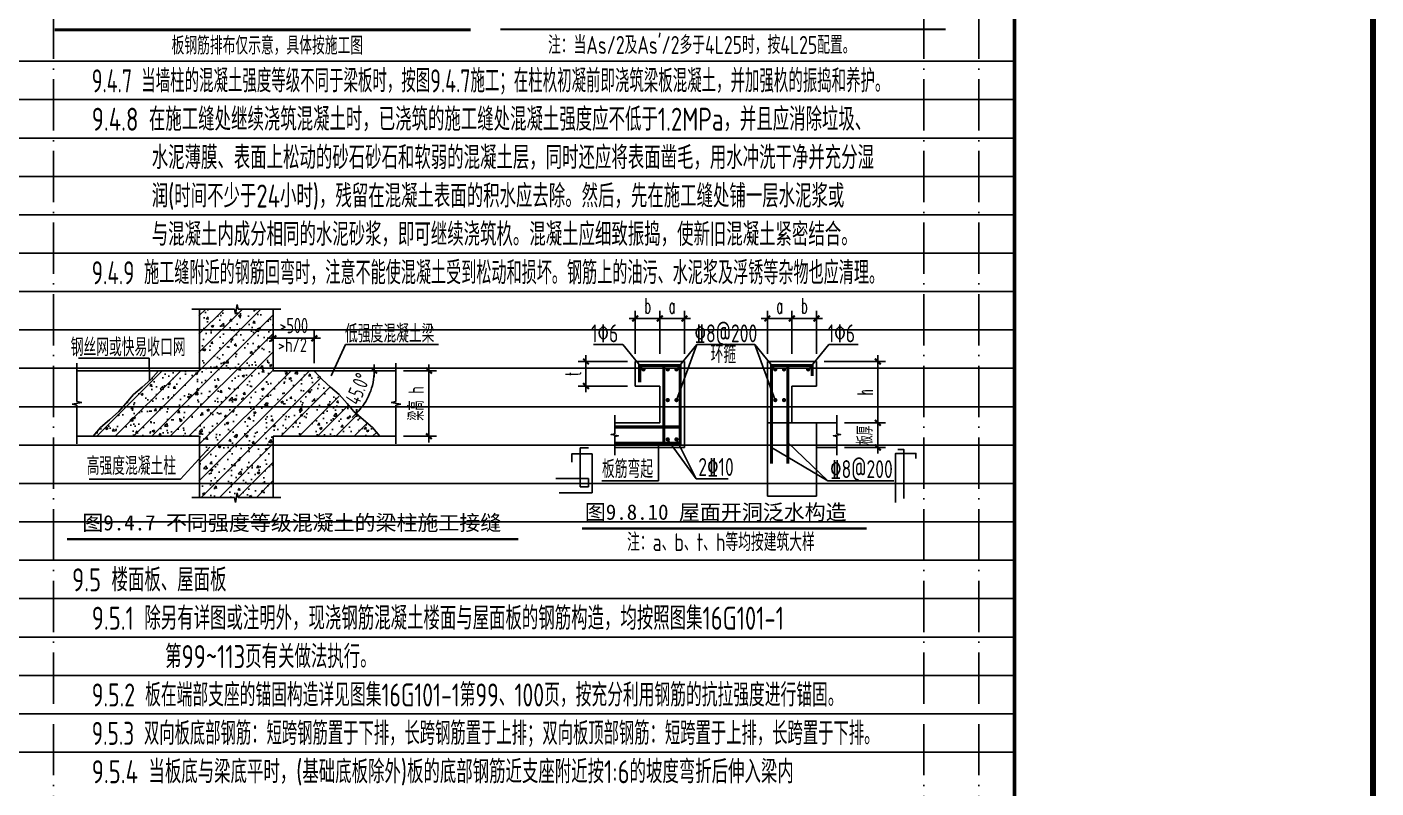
# Model space of a CAD drawing. Extents: x -668857 to 143095, y -247466 to 228182.
# Drawn here: x -582073 to -555725, y 181331 to 196203 of the extents above; entities that cross this region are included whole.
import ezdxf
from ezdxf.enums import TextEntityAlignment as Align

# ---------------------------------------------------------------- set-up
doc = ezdxf.new("R2010")
doc.units = 0
doc.header["$LTSCALE"] = 1000
for name, pattern in [('D1', [14, 10, -2, 0, -2]), ('D3轴线点划线', [18.5, 12, -3, 0.5, -3]), ('H3普通虚线', [4.2, 3, -1.2])]:
    doc.linetypes.add(name, pattern=pattern)
doc.layers.get('0').update_dxf_attribs({"linetype": 'CONTINUOUS'})
doc.layers.get('DEFPOINTS').update_dxf_attribs({"linetype": 'CONTINUOUS'})
for name, color, linetype in [('C-SHET-TTLB', 11, 'CONTINUOUS'), ('C-THCK', 210, 'CONTINUOUS'), ('S-DETL-AXIS', 8, 'D3轴线点划线'), ('S-DETL-DIM', 151, 'CONTINUOUS'), ('S-DETL-HATCH', 253, 'CONTINUOUS'), ('S-DETL-LINE1', 2, 'CONTINUOUS'), ('S-DETL-RBAR', 1, 'CONTINUOUS'), ('S-DETL-TEXT', 7, 'CONTINUOUS'), ('水平筋标注', 7, 'CONTINUOUS')]:
    doc.layers.add(name, color=color, linetype=linetype)
doc.layers.add('S-1-TEXT', color=7, linetype='CONTINUOUS', lineweight=18)
doc.layers.add('图框', color=9, linetype='CONTINUOUS', lineweight=18)
doc.styles.add('HZ2', font='romans.shx', dxfattribs={"width": 0.5, "bigfont": 'hztxt.shx'})
doc.styles.add('TS', font='tssdeng.shx', dxfattribs={"width": 0.7, "bigfont": 'tssdchn.shx'})
doc.styles.add('黑体', font='simhei.ttf')
doc.dimstyles.new('DIM25', dxfattribs={"dimtxt": 300, "dimasz": 0.8, "dimexe": 150, "dimexo": 150, "dimgap": 100, "dimtad": 1, "dimdec": 0, "dimlfac": 0.25, "dimrnd": 1, "dimzin": 0, "dimdsep": 46, "dimtxsty": 'TS', "dimblk": '_DIMX', "dimcen": 0, "dimclrd": 256, "dimclre": 256, "dimclrt": 43, "dimadec": 1, "dimazin": 0, "dimtfac": 1, "dimtdec": 0, "dimtix": 1, "dimtmove": 2, "dimatfit": 3, "dimldrblk": 'ARCHTICK', "dimfxl": 0, "dimtolj": 1, "dimtzin": 1, "dimarcsym": 0})

# ---------------------------------------------------------------- blocks, each defined once
blk = doc.blocks.new('_DIMX')
blk.add_line((-150, 0), (150, 0))
at = {"const_width": 50}
blk.add_lwpolyline([(-70, -70), (70, 70)], dxfattribs=at)
blk = doc.blocks.new('*D67')
at = {"layer": 'DEFPOINTS', "color": 0}
for p in [(-577261.9230178115, 190118.876307942), (-577261.9230178115, 189485.6286303988), (-576461.9230178115, 189485.6286303988)]:
    blk.add_point(p, dxfattribs=at)
at = {"layer": 'S-DETL-DIM', "lineweight": -2}
for p, q in [((-577261.9230178115, 189635.6286303988), (-577261.9230178115, 190268.876307942)), ((-576461.9230178115, 189635.6286303988), (-576461.9230178115, 190268.876307942)), ((-576462.7230178115, 190118.876307942), (-577261.1230178114, 190118.876307942))]:
    blk.add_line(p, q, dxfattribs=at)
at = {"layer": 'S-DETL-DIM', "lineweight": -2, "xscale": 0.8, "yscale": 0.8, "zscale": 0.8, "rotation": 180}
blk.add_blockref('_DIMX', (-577261.9230178115, 190118.876307942), dxfattribs=at)
at = {"layer": 'S-DETL-DIM', "lineweight": -2, "xscale": 0.8, "yscale": 0.8, "zscale": 0.8}
blk.add_blockref('_DIMX', (-576461.9230178115, 190118.876307942), dxfattribs=at)
at = {"layer": 'S-DETL-DIM', "color": 43, "insert": (-576861.9230178115, 190368.876307942), "char_height": 300, "attachment_point": 5, "style": 'TS'}
blk.add_mtext('\\A1;>500', dxfattribs=at)
blk = doc.blocks.new('_ArchTick')
at = {"color": 0, "linetype": 'ByBlock', "const_width": 0.15}
blk.add_lwpolyline([(-0.5, -0.5), (0.5, 0.5)], dxfattribs=at)
blk = doc.blocks.new('*D68')
at = {"layer": 'DEFPOINTS', "color": 0}
for p in [(-574866.6615549498, 189485.6286303988), (-574866.6615549498, 188205.6286303988), (-574221.5229333225, 188205.6286303988)]:
    blk.add_point(p, dxfattribs=at)
at = {"layer": 'S-DETL-DIM', "lineweight": -2}
for p, q in [((-574716.6615549498, 189485.6286303988), (-574071.5229333225, 189485.6286303988)), ((-574221.5229333225, 189484.8286303988), (-574221.5229333225, 188206.4286303988)), ((-574716.6615549498, 188205.6286303988), (-574071.5229333225, 188205.6286303988))]:
    blk.add_line(p, q, dxfattribs=at)
at = {"layer": 'S-DETL-DIM', "lineweight": -2, "xscale": 0.8, "yscale": 0.8, "zscale": 0.8}
for p, rotation in [((-574221.5229333225, 189485.6286303988), 90), ((-574221.5229333225, 188205.6286303988), 270)]:
    blk.add_blockref('_DIMX', p, dxfattribs=dict(at, rotation=rotation))
at = {"layer": 'S-DETL-DIM', "color": 43, "insert": (-574471.5229333225, 188845.6286303987), "char_height": 300, "attachment_point": 5, "rotation": 90, "style": 'TS'}
blk.add_mtext('\\A1;梁高 h', dxfattribs=at)
blk = doc.blocks.new('*D69')
at = {"layer": 'DEFPOINTS', "color": 0}
for p in [(-577261.9230178115, 189485.6286303987), (-576461.9230178114, 189485.6286303988), (-574866.6615549498, 189485.6286303987), (-575448.1174696712, 188900.307724274), (-575181.9230178115, 188205.6286303988)]:
    blk.add_point(p, dxfattribs=at)
at = {"layer": 'S-DETL-DIM', "lineweight": -2}
blk.add_arc((-576461.9230178114, 189485.6286303988), 1170.64181224947, 315.0391551233022, 359.9608448766971, dxfattribs=at)
at = {"layer": 'S-DETL-DIM', "lineweight": -2, "xscale": 0.8, "yscale": 0.8, "zscale": 0.8}
for p, rotation in [((-575291.281205562, 189485.6286303988), 89.98042243834873), ((-575634.1542540294, 188657.8598666166), 225.0195775616506)]:
    blk.add_blockref('_DIMX', p, dxfattribs=dict(at, rotation=rotation))
at = {"layer": 'S-DETL-DIM', "color": 43, "insert": (-575611.3608907002, 189133.3142617083), "char_height": 300, "attachment_point": 5, "rotation": 67.49999999999994, "style": 'TS'}
blk.add_mtext('\\A1;45.0°', dxfattribs=at)
blk = doc.blocks.new('*D52')
at = {"layer": 'DEFPOINTS', "color": 0}
for p in [(2707628.863265187, 618929.8997416542), (2707148.863265187, 618090.8878158358), (2707628.863265187, 618090.8878158358)]:
    blk.add_point(p, dxfattribs=at)
at = {"layer": 'S-DETL-DIM', "lineweight": -2}
for p, q in [((2707148.863265187, 618240.8878158358), (2707148.863265187, 619079.8997416542)), ((2707149.663265187, 618929.8997416542), (2707628.063265188, 618929.8997416542)), ((2707628.863265187, 618240.8878158358), (2707628.863265187, 619079.8997416542))]:
    blk.add_line(p, q, dxfattribs=at)
at = {"layer": 'S-DETL-DIM', "lineweight": -2, "xscale": 0.8, "yscale": 0.8, "zscale": 0.8, "rotation": 180}
blk.add_blockref('_DIMX', (2707148.863265187, 618929.8997416542), dxfattribs=at)
at = {"layer": 'S-DETL-DIM', "lineweight": -2, "xscale": 0.8, "yscale": 0.8, "zscale": 0.8}
blk.add_blockref('_DIMX', (2707628.863265187, 618929.8997416542), dxfattribs=at)
at = {"layer": 'S-DETL-DIM', "color": 43, "insert": (2707388.863265187, 619179.8997416542), "char_height": 300, "attachment_point": 5, "style": 'HZ2'}
blk.add_mtext('\\A1;a', dxfattribs=at)
blk = doc.blocks.new('*D53')
at = {"layer": 'DEFPOINTS', "color": 0}
for p in [(2710208.863265187, 618090.8878158355), (2710608.863265187, 616890.8878158355), (2711407.288499519, 616890.8878158355)]:
    blk.add_point(p, dxfattribs=at)
at = {"layer": 'S-DETL-DIM', "lineweight": -2}
for p, q in [((2710358.863265187, 618090.8878158355), (2711557.288499519, 618090.8878158355)), ((2711407.288499519, 618090.0878158355), (2711407.288499519, 616891.6878158356)), ((2710758.863265187, 616890.8878158355), (2711557.288499519, 616890.8878158355))]:
    blk.add_line(p, q, dxfattribs=at)
at = {"layer": 'S-DETL-DIM', "lineweight": -2, "xscale": 0.8, "yscale": 0.8, "zscale": 0.8}
for p, rotation in [((2711407.288499519, 618090.8878158355), 90), ((2711407.288499519, 616890.8878158355), 270)]:
    blk.add_blockref('_DIMX', p, dxfattribs=dict(at, rotation=rotation))
at = {"layer": 'S-DETL-DIM', "color": 43, "insert": (2711157.288499519, 617490.887815836), "char_height": 300, "attachment_point": 5, "rotation": 90, "style": 'HZ2'}
blk.add_mtext('\\A1;h', dxfattribs=at)
blk = doc.blocks.new('*D54')
at = {"layer": 'DEFPOINTS', "color": 0}
for p in [(2710608.863265187, 616890.8878158355), (2710608.863265187, 616410.8878158355), (2711407.288499519, 616410.8878158355)]:
    blk.add_point(p, dxfattribs=at)
at = {"layer": 'S-DETL-DIM', "lineweight": -2}
for p, q in [((2710758.863265187, 616890.8878158355), (2711557.288499519, 616890.8878158355)), ((2711407.288499519, 616890.0878158355), (2711407.288499519, 616411.6878158356)), ((2710758.863265187, 616410.8878158355), (2711557.288499519, 616410.8878158355))]:
    blk.add_line(p, q, dxfattribs=at)
at = {"layer": 'S-DETL-DIM', "lineweight": -2, "xscale": 0.8, "yscale": 0.8, "zscale": 0.8}
for p, rotation in [((2711407.288499519, 616890.8878158355), 90), ((2711407.288499519, 616410.8878158355), 270)]:
    blk.add_blockref('_DIMX', p, dxfattribs=dict(at, rotation=rotation))
at = {"layer": 'S-DETL-DIM', "color": 43, "insert": (2711157.288499519, 616650.887815836), "char_height": 300, "attachment_point": 5, "rotation": 90, "style": 'HZ2'}
blk.add_mtext('\\A1;板厚', dxfattribs=at)
blk = doc.blocks.new('*D55')
at = {"layer": 'DEFPOINTS', "color": 0}
for p in [(2706668.863265187, 618090.8878158355), (2705706.757536905, 617610.8878158355), (2706668.863265187, 617610.8878158355)]:
    blk.add_point(p, dxfattribs=at)
at = {"layer": 'S-DETL-DIM', "lineweight": -2}
for p, q in [((2706518.863265187, 618090.8878158355), (2705556.757536905, 618090.8878158355)), ((2705706.757536905, 618090.0878158355), (2705706.757536905, 617611.6878158356)), ((2706518.863265187, 617610.8878158355), (2705556.757536905, 617610.8878158355))]:
    blk.add_line(p, q, dxfattribs=at)
at = {"layer": 'S-DETL-DIM', "lineweight": -2, "xscale": 0.8, "yscale": 0.8, "zscale": 0.8}
for p, rotation in [((2705706.757536905, 618090.8878158355), 90), ((2705706.757536905, 617610.8878158355), 270)]:
    blk.add_blockref('_DIMX', p, dxfattribs=dict(at, rotation=rotation))
at = {"layer": 'S-DETL-DIM', "color": 43, "insert": (2705456.757536905, 617850.887815836), "char_height": 300, "attachment_point": 5, "rotation": 90, "style": 'HZ2'}
blk.add_mtext('\\A1;t', dxfattribs=at)
blk = doc.blocks.new('*D56')
at = {"layer": 'DEFPOINTS', "color": 0}
for p in [(2706668.863265187, 618929.8997416542), (2706668.863265187, 618090.8878158358), (2707148.863265187, 618090.8878158358)]:
    blk.add_point(p, dxfattribs=at)
at = {"layer": 'S-DETL-DIM', "lineweight": -2}
for p, q in [((2706668.863265187, 618240.8878158358), (2706668.863265187, 619079.8997416542)), ((2707148.063265188, 618929.8997416542), (2706669.663265187, 618929.8997416542)), ((2707148.863265187, 618240.8878158358), (2707148.863265187, 619079.8997416542))]:
    blk.add_line(p, q, dxfattribs=at)
at = {"layer": 'S-DETL-DIM', "lineweight": -2, "xscale": 0.8, "yscale": 0.8, "zscale": 0.8, "rotation": 180}
blk.add_blockref('_DIMX', (2706668.863265187, 618929.8997416542), dxfattribs=at)
at = {"layer": 'S-DETL-DIM', "lineweight": -2, "xscale": 0.8, "yscale": 0.8, "zscale": 0.8}
blk.add_blockref('_DIMX', (2707148.863265187, 618929.8997416542), dxfattribs=at)
at = {"layer": 'S-DETL-DIM', "color": 43, "insert": (2706908.863265187, 619179.8997416542), "char_height": 300, "attachment_point": 5, "style": 'HZ2'}
blk.add_mtext('\\A1;b', dxfattribs=at)
blk = doc.blocks.new('*D57')
at = {"layer": 'DEFPOINTS', "color": 0}
for p in [(2709248.863265187, 618929.8997416542), (2709248.863265187, 618090.8878158358), (2709728.863265187, 618090.8878158358)]:
    blk.add_point(p, dxfattribs=at)
at = {"layer": 'S-DETL-DIM', "lineweight": -2}
for p, q in [((2709248.863265187, 618240.8878158358), (2709248.863265187, 619079.8997416542)), ((2709728.063265187, 618929.8997416542), (2709249.663265186, 618929.8997416542)), ((2709728.863265187, 618240.8878158358), (2709728.863265187, 619079.8997416542))]:
    blk.add_line(p, q, dxfattribs=at)
at = {"layer": 'S-DETL-DIM', "lineweight": -2, "xscale": 0.8, "yscale": 0.8, "zscale": 0.8, "rotation": 180}
blk.add_blockref('_DIMX', (2709248.863265187, 618929.8997416542), dxfattribs=at)
at = {"layer": 'S-DETL-DIM', "lineweight": -2, "xscale": 0.8, "yscale": 0.8, "zscale": 0.8}
blk.add_blockref('_DIMX', (2709728.863265187, 618929.8997416542), dxfattribs=at)
at = {"layer": 'S-DETL-DIM', "color": 43, "insert": (2709488.863265187, 619179.8997416542), "char_height": 300, "attachment_point": 5, "style": 'HZ2'}
blk.add_mtext('\\A1;a', dxfattribs=at)
blk = doc.blocks.new('*D58')
at = {"layer": 'DEFPOINTS', "color": 0}
for p in [(2710208.863265187, 618929.8997416542), (2709728.863265187, 618090.8878158358), (2710208.863265187, 618090.8878158358)]:
    blk.add_point(p, dxfattribs=at)
at = {"layer": 'S-DETL-DIM', "lineweight": -2}
for p, q in [((2709728.863265187, 618240.8878158358), (2709728.863265187, 619079.8997416542)), ((2709729.663265186, 618929.8997416542), (2710208.063265187, 618929.8997416542)), ((2710208.863265187, 618240.8878158358), (2710208.863265187, 619079.8997416542))]:
    blk.add_line(p, q, dxfattribs=at)
at = {"layer": 'S-DETL-DIM', "lineweight": -2, "xscale": 0.8, "yscale": 0.8, "zscale": 0.8, "rotation": 180}
blk.add_blockref('_DIMX', (2709728.863265187, 618929.8997416542), dxfattribs=at)
at = {"layer": 'S-DETL-DIM', "lineweight": -2, "xscale": 0.8, "yscale": 0.8, "zscale": 0.8}
blk.add_blockref('_DIMX', (2710208.863265187, 618929.8997416542), dxfattribs=at)
at = {"layer": 'S-DETL-DIM', "color": 43, "insert": (2709968.863265187, 619179.8997416542), "char_height": 300, "attachment_point": 5, "style": 'HZ2'}
blk.add_mtext('\\A1;b', dxfattribs=at)
blk = doc.blocks.new('20210804.19142487')
at = {"layer": '图框', "const_width": 70}
blk.add_lwpolyline([(25.1441888185218, 0), (25.1441888185218, 57400)], dxfattribs=at)
blk = doc.blocks.new('2014111522190556')
at = {"layer": 'S-DETL-RBAR'}
for points in [[(2706872.321352073, 617936.0741553657, 1), (2706787.946352073, 617936.0741553657, 1)], [(2707345.652479518, 617936.0741553659, 1), (2707261.277479518, 617936.0741553659, 1)], [(2707432.074050857, 617936.0741553659, -1), (2707516.449050857, 617936.0741553659, -1)], [(2709445.652479517, 617936.0741553659, 1), (2709361.277479517, 617936.0741553659, 1)], [(2709532.074050856, 617936.0741553659, -1), (2709616.449050856, 617936.0741553659, -1)], [(2710005.405178301, 617936.0741553657, -1), (2710089.780178301, 617936.0741553657, -1)], [(2707345.652479518, 617336.0741553659, 1), (2707261.277479518, 617336.0741553659, 1)], [(2707432.074050857, 617336.0741553659, -1), (2707516.449050857, 617336.0741553659, -1)], [(2709445.652479517, 617336.0741553659, 1), (2709361.277479517, 617336.0741553659, 1)], [(2709532.074050856, 617336.0741553659, -1), (2709616.449050856, 617336.0741553659, -1)], [(2707345.652479518, 616568.0802515714, 1), (2707261.277479518, 616568.0802515714, 1)], [(2707432.074050857, 616568.0802515714, -1), (2707516.449050857, 616568.0802515714, -1)]]:
    blk.add_hatch(color=1, dxfattribs=at).paths.add_polyline_path(points)
at = {"layer": 'S-DETL-AXIS', "linetype": 'H3普通虚线'}
for p, q in [((2709728.863265187, 616890.8878158355), (2709248.863265187, 616890.8878158355)), ((2710208.863265187, 616410.8878158355), (2710208.863265187, 616890.8878158355))]:
    blk.add_line(p, q, dxfattribs=at)
at = {"layer": 'S-DETL-HATCH'}
for points in [[(2706268.863265187, 617040.8878158358), (2706268.863265188, 616678.7201360358), (2706198.687680492, 616663.4748883772), (2706339.038849883, 616638.3007432941), (2706268.863265187, 616625.1517334814), (2706268.863265188, 616260.8878158355)], [(2710608.863265187, 617040.8878158358), (2710608.863265187, 616678.7201360358), (2710679.038849882, 616663.4748883772), (2710538.687680491, 616638.3007432941), (2710608.863265187, 616625.1517334814), (2710608.863265187, 616260.8878158355)]]:
    blk.add_lwpolyline(points, dxfattribs=at)
at = {"layer": 'S-DETL-LINE1'}
for p, q in [((2706668.863265187, 618090.8878158355), (2706668.863265187, 617610.8878158355)), ((2706668.863265187, 618090.8878158355), (2707628.863265187, 618090.8878158358)), ((2707628.863265187, 618090.8878158358), (2707628.863265187, 616410.8878158358)), ((2709248.863265187, 618090.8878158358), (2709248.863265186, 615455.9013735332)), ((2710208.863265187, 618090.8878158355), (2709248.863265187, 618090.8878158358)), ((2710208.863265187, 618090.8878158355), (2710208.863265187, 617610.8878158358)), ((2706668.863265187, 617610.8878158355), (2707148.863265187, 617610.8878158358)), ((2707148.863265187, 617610.8878158358), (2707148.863265187, 616890.8878158355)), ((2709728.863265187, 617610.8878158355), (2709728.863265187, 616890.8878158355)), ((2709728.863265187, 617610.8878158355), (2710208.863265187, 617610.8878158358)), ((2706268.863265187, 616890.8878158358), (2707148.863265187, 616890.8878158355)), ((2710608.863265187, 616890.8878158358), (2709728.863265187, 616890.8878158355)), ((2706268.863265187, 616410.8878158355), (2707628.863265187, 616410.8878158355)), ((2710608.863265187, 616410.8878158355), (2710208.863265187, 616410.8878158355)), ((2710208.863265187, 616410.8878158355), (2710208.863265187, 615455.9013735334)), ((2710208.863265187, 615455.9013735334), (2709248.863265186, 615455.9013735332))]:
    blk.add_line(p, q, dxfattribs=at)
at = {"layer": 'S-DETL-RBAR', "color": 1, "const_width": 60}
for points in [[(2706268.863265187, 616490.8878158355), (2707548.863265187, 616490.8878158355), (2707548.863265187, 618010.8878158358), (2706755.532137743, 618010.8878158355), (2706755.532137743, 617682.0234915841)], [(2707548.863265187, 618010.8878158358), (2707228.863265188, 618010.8878158358), (2707228.863265187, 616490.8878158355)], [(2709328.863265187, 616090.8878158358), (2709328.863265187, 618010.8878158358), (2710122.194392631, 618010.8878158355), (2710122.194392631, 617807.2463984854)], [(2709412.698405474, 618010.8878158358), (2709648.863265187, 618010.8878158358), (2709648.863265187, 616090.8878158358)], [(2706268.863265187, 616810.8878158358), (2707548.863265187, 616810.8878158353)]]:
    blk.add_lwpolyline(points, dxfattribs=at)
at = {"layer": 'S-DETL-TEXT'}
for p, q in [((2706426.209091906, 618419.8172855895), (2705853.348658036, 618419.8172855895)), ((2706822.951442808, 617934.6476727455), (2706426.209091906, 618419.8172855895)), ((2707871.517438469, 618419.8172855895), (2707474.160106463, 617335.1591134899)), ((2707474.775087568, 617934.6476727455), (2707871.517438469, 618419.8172855895)), ((2707871.517438469, 618419.8172855895), (2709006.209091905, 618419.8172855895)), ((2709402.951442807, 617934.6476727455), (2709006.209091905, 618419.8172855895)), ((2709006.209091905, 618419.8172855895), (2709403.566423911, 617335.1591134899)), ((2710054.775087567, 617934.6476727455), (2710451.517438469, 618419.8172855895)), ((2710451.517438469, 618419.8172855895), (2711024.377872338, 618419.8172855895)), ((2707859.246327224, 615800.4690027685), (2707301.159269751, 616567.729814506)), ((2707473.297211512, 616565.7544096549), (2707859.246327224, 615800.4690027685)), ((2707124.549068953, 615759.5218796785), (2707124.549068953, 616490.8878158355)), ((2710432.912575144, 615759.5218796787), (2709328.863265187, 616407.6397186915)), ((2709648.863265187, 616505.241202328), (2710432.912575144, 615759.5218796787)), ((2707124.549068953, 615759.5218796785), (2706018.479955952, 615759.5218796787)), ((2708481.567829618, 615800.4690027685), (2707859.246327224, 615800.4690027685)), ((2711719.240291637, 615759.5218796787), (2710432.912575144, 615759.5218796787))]:
    blk.add_line(p, q, dxfattribs=at)
for points in [[(2705114.820111402, 615801.9404432893), (2705754.820111402, 615801.9404432893), (2705754.820111402, 615641.9404432891), (2705594.820111402, 615641.9404432891), (2705594.820111402, 616401.9404432893), (2705754.820111402, 616401.9404432893)], [(2705186.344335522, 615524.9738652146), (2705826.344335522, 615524.9738652146), (2705826.344335522, 616284.9738652149), (2705429.678771799, 616284.9738652146), (2705429.678771799, 616120.541703089)], [(2711753.788395969, 615334.1265968591), (2711753.788395969, 616294.1265968591), (2712150.453959691, 616294.1265968591), (2712150.453959691, 616192.3058881838)], [(2711795.705966112, 616373.0441808599), (2711913.788395969, 616373.0441808599), (2711913.788395969, 615413.0441808597)]]:
    blk.add_lwpolyline(points, dxfattribs=at)
at = {"layer": 'S-DETL-TEXT', "const_width": 50}
blk.add_lwpolyline([(2705630.751281875, 614826.4551944914), (2711188.378400519, 614826.4551944914)], dxfattribs=at)
at = {"layer": 'S-DETL-TEXT', "style": 'TS', "width": 0.75}
for s, p in [('1\x826', (2705805.917369154, 618464.9411694555)), ('\x848@200', (2707826.720543448, 618464.9411694555)), ('1\x826', (2710430.157509727, 618464.9411694555)), ('环箍', (2708141.387499521, 618058.0172969311)), ('板筋弯起', (2706019.473901225, 615812.4389015596)), ('2\x8410', (2707899.896728592, 615853.3860246496)), ('\x848@200', (2710473.562976512, 615812.4389015596)), ('注：a、b、t、h等均按建筑大样', (2706510.156745966, 614384.631729526))]:
    blk.add_text(s, height=350, dxfattribs=at).set_placement(p)
at = {"layer": 'S-DETL-TEXT', "style": '黑体'}
blk.add_text('图9.8.10 屋面开洞泛水构造', height=300, dxfattribs=at).set_placement((2705685.001753142, 614997.624322209))
at = {"layer": 'S-DETL-DIM'}
for base, p1, p2, angle, text, picture, middle in [((2706668.863265187, 618929.8997416542), (2707148.863265187, 618090.8878158358), (2706668.863265187, 618090.8878158358), 180, 'b', '*D56', (2706908.863265187, 619179.8997416542)), ((2709248.863265187, 618929.8997416542), (2709728.863265187, 618090.8878158358), (2709248.863265187, 618090.8878158358), 180, 'a', '*D57', (2709488.863265187, 619179.8997416542)), ((2705706.757536905, 617610.8878158355), (2706668.863265187, 618090.8878158355), (2706668.863265187, 617610.8878158355), 270, 't', '*D55', (2705456.757536905, 617850.887815836)), ((2711407.288499519, 616890.8878158355), (2710208.863265187, 618090.8878158355), (2710608.863265187, 616890.8878158355), 90, 'h', '*D53', (2711157.288499519, 617490.887815836)), ((2711407.288499519, 616410.8878158355), (2710608.863265187, 616890.8878158355), (2710608.863265187, 616410.8878158355), 90, '板厚', '*D54', (2711157.288499519, 616650.887815836))]:
    dim = blk.add_linear_dim(base=base, p1=p1, p2=p2, angle=angle, text=text, dimstyle='DIM25', dxfattribs=at)
    dim.commit()
    dim.dimension.update_dxf_attribs({"geometry": picture, "text_midpoint": middle})
for base, p1, p2, text, picture, middle in [((2707628.863265187, 618929.8997416542), (2707148.863265187, 618090.8878158358), (2707628.863265187, 618090.8878158358), 'a', '*D52', (2707388.863265187, 619179.8997416542)), ((2710208.863265187, 618929.8997416542), (2709728.863265187, 618090.8878158358), (2710208.863265187, 618090.8878158358), 'b', '*D58', (2709968.863265187, 619179.8997416542))]:
    dim = blk.add_linear_dim(base=base, p1=p1, p2=p2, text=text, dimstyle='DIM25', dxfattribs=at)
    dim.commit()
    dim.dimension.update_dxf_attribs({"geometry": picture, "text_midpoint": middle})

msp = doc.modelspace()

# ---------------------------------------------------------------- hatches: boundary and pattern name
at = {"layer": 'S-DETL-HATCH'}
h = msp.add_hatch(dxfattribs=at)
h.set_pattern_fill('ANSI31', color=256, scale=80, style=0)
h.set_pattern_definition([(45, (-1446797.280347625, -3645.051985622849), (-179.605122421383, 179.6051224213831), [])])
h.paths.add_polyline_path([(-579514.6903804461, 189491.3501576311), (-580794.6903804461, 188211.3501576311), (-578714.6903804461, 188211.3501576311), (-578714.6903804461, 187011.3501576311), (-578031.8001407129, 187011.3501576311), (-578011.4731438351, 186917.7827113704), (-577977.9076170572, 187104.9176038909), (-577960.3756039743, 187011.3501576311), (-577274.6903804461, 187011.3501576311), (-577274.6903804461, 188211.3501576311), (-575194.6903804461, 188211.3501576311), (-576474.6903804461, 189491.3501576311), (-577274.6903804461, 189491.3501576311), (-577274.6903804461, 190691.3501576311), (-577960.3756039734, 190691.3501576311), (-577977.9076170572, 190784.9176038918), (-578011.4731438351, 190597.7827113704), (-578031.8001407129, 190691.3501576311), (-578714.6903804461, 190691.3501576311), (-578714.6903804461, 189491.3501576311)])
h = msp.add_hatch(dxfattribs=at)
h.set_pattern_fill('AR-CONC', color=256, scale=2.5, style=0)
h.set_pattern_definition([(49.99999999999999, (-2218078.751029124, 70776.01768259145), (455.46167249001, -39.84771384725772), [47.625, -523.875]), (355, (-2218078.751029124, 70776.01768259145), (-88.10706493916747, 477.6416072054499), [38.1, -419.1]), (100.451, (-2218040.796029124, 70772.69705759129), (367.3562541648981, 437.7917195507297), [40.475, -445.225]), (46.18420000000002, (-2218078.751029124, 70903.01768259145), (677.6976022303247, -105.1058198318179), [71.43749999999905, -785.8124999999924]), (96.63559999999998, (-2218022.276279124, 70894.25893259142), (593.5105861655928, 618.5638897251231), [60.712499999999, -667.837499999984]), (351.1840000000001, (-2218078.751029124, 70903.01768259145), (593.5115145348348, 618.5627946514942), [57.15, -628.65]), (21, (-2218015.251029124, 70871.26768259145), (379.0371995884582, -255.6637962919062), [47.625, -523.875]), (326.0000000000001, (-2218015.251029124, 70871.26768259145), (154.5050708691177, 460.4699153057982), [38.1, -419.1]), (71.4514, (-2217983.664779124, 70849.96243259171), (533.5412269253111, 204.8071442901436), [40.475, -445.225]), (37.50000000000001, (-2218078.751029124, 70776.01768259145), (7.721508126479542, 211.3875971828828), [0, -414.02, 0, -425.45, 0, -420.6875]), (7.499999999999999, (-2218078.751029124, 70776.01768259145), (167.0491562757644, 250.4514370452988), [0, -242.57, 0, -404.495, 0, -160.3375]), (327.5, (-2218220.356029124, 70776.01768259145), (338.9764879171785, -14.32185998168364), [0, -158.75, 0, -495.3, 0, -657.2249999999999]), (317.5, (-2218283.856029124, 70776.01768259145), (370.3229534650451, 63.56622758333253), [0, -206.375, 0, -328.93, 0, -466.725])])
h.paths.add_polyline_path([(-579501.9230178115, 189485.6286303988), (-580781.9230178115, 188205.6286303988), (-578701.9230178115, 188205.6286303983), (-578701.9230178115, 187005.6286303983), (-578019.0327780792, 187005.6286303988), (-577998.7057812004, 186912.0611841381), (-577965.1402544235, 187099.196076659), (-577947.6082413397, 187005.6286303983), (-577261.9230178115, 187005.6286303988), (-577261.9230178115, 188205.6286303988), (-575181.9230178115, 188205.6286303988), (-576461.9230178115, 189485.6286303988), (-577261.9230178115, 189485.6286303988), (-577261.9230178115, 190685.6286303988), (-577947.6082413397, 190685.6286303992), (-577965.1402544226, 190779.196076659), (-577998.7057812004, 190592.0611841385), (-578019.0327780782, 190685.6286303988), (-578701.9230178115, 190685.6286303988), (-578701.9230178115, 189485.6286303988)])

# ---------------------------------------------------------------- linework, layer by layer
at = {"layer": 'C-SHET-TTLB', "const_width": 120}
msp.add_lwpolyline([(-637044.7140519186, 225182.2848685551), (-555784.7140519186, 225182.2848685551), (-555784.7140519186, 167782.2848685551), (-637044.7140519186, 167782.2848685551)], close=True, dxfattribs=at)
at = {"layer": 'DEFPOINTS', "color": 252, "linetype": 'D1', "ltscale": 0.1}
for p, q in [((-581556.7140519181, 221782.2848685551), (-581556.7140519186, 167782.2848685551)), ((-564556.7140519186, 221782.2848685551), (-564556.7140519186, 167782.2848685551)), ((-563484.7140519181, 221782.2848685551), (-563484.7140519186, 167782.2848685551))]:
    msp.add_line(p, q, dxfattribs=at)
at = {"layer": 'DEFPOINTS', "color": 252}
for p, q in [((-637044.7140519184, 195532.2848685551), (-562784.7140519186, 195532.2848685551)), ((-637044.7140519184, 194782.2848685551), (-562784.7140519186, 194782.2848685551)), ((-637044.7140519184, 194032.2848685551), (-562784.7140519186, 194032.2848685551)), ((-637044.7140519184, 193282.2848685551), (-562784.7140519186, 193282.2848685551)), ((-637044.7140519184, 192532.2848685551), (-562784.7140519186, 192532.2848685551)), ((-637044.7140519184, 191782.2848685551), (-562784.7140519186, 191782.2848685551)), ((-637044.7140519184, 191032.2848685551), (-562784.7140519186, 191032.2848685551)), ((-637044.7140519184, 190282.2848685551), (-562784.7140519186, 190282.2848685551)), ((-637044.7140519184, 189532.2848685551), (-562784.7140519186, 189532.2848685551)), ((-637044.7140519184, 188782.2848685551), (-562784.7140519186, 188782.2848685551)), ((-637044.7140519184, 188032.2848685551), (-562784.7140519186, 188032.2848685551)), ((-637044.7140519184, 187282.2848685551), (-562784.7140519186, 187282.2848685551)), ((-637044.7140519184, 186532.2848685551), (-562784.7140519186, 186532.2848685551)), ((-637044.7140519184, 185782.2848685551), (-562784.7140519186, 185782.2848685551)), ((-637044.7140519184, 185032.2848685551), (-562784.7140519186, 185032.2848685551)), ((-637044.7140519184, 184282.2848685551), (-562784.7140519186, 184282.2848685551)), ((-637044.7140519184, 183532.2848685551), (-562784.7140519186, 183532.2848685551)), ((-637044.7140519184, 182782.2848685551), (-562784.7140519186, 182782.2848685551)), ((-637044.7140519184, 182032.2848685551), (-562784.7140519186, 182032.2848685551))]:
    msp.add_line(p, q, dxfattribs=at)
at = {"layer": 'S-DETL-DIM'}
for p, q in [((-577998.7057812004, 190592.0611841385), (-577965.1402544226, 190779.196076659)), ((-577965.1402544226, 190779.196076659), (-577947.6082413397, 190685.6286303983)), ((-578851.9230178115, 190685.6286303988), (-578019.0327780792, 190685.6286303988)), ((-578019.0327780782, 190685.6286303983), (-577998.7057812004, 190592.0611841385)), ((-577947.6082413397, 190685.6286303988), (-577111.9230178115, 190685.6286303988)), ((-581097.1844806741, 189635.6286303988), (-581097.1844806741, 188882.7383906655)), ((-574866.6615549498, 189635.6286303988), (-574866.6615549498, 188882.7383906655)), ((-581003.6170344134, 188862.4113937872), (-581190.7519269339, 188828.8458670098)), ((-581190.7519269339, 188828.8458670098), (-581097.1844806732, 188811.3138539265)), ((-581097.1844806732, 188882.7383906655), (-581003.6170344134, 188862.4113937872)), ((-581097.1844806741, 188811.3138539265), (-581097.1844806741, 188055.6286303988)), ((-574866.6615549498, 188882.7383906655), (-574960.2290012105, 188862.4113937872)), ((-574960.2290012105, 188862.4113937872), (-574773.0941086891, 188828.8458670098)), ((-574773.0941086891, 188828.8458670098), (-574866.6615549498, 188811.3138539265)), ((-574866.6615549498, 188811.3138539265), (-574866.6615549498, 188055.6286303988)), ((-577998.7057812004, 186912.0611841381), (-577965.1402544226, 187099.196076659)), ((-577965.1402544226, 187099.196076659), (-577947.6082413397, 187005.6286303983)), ((-578851.9230178115, 187005.6286303983), (-578019.0327780792, 187005.6286303988)), ((-578019.0327780782, 187005.6286303983), (-577998.7057812004, 186912.0611841381)), ((-577947.6082413397, 187005.6286303988), (-577111.9230178115, 187005.6286303983))]:
    msp.add_line(p, q, dxfattribs=at)
at = {"layer": 'S-DETL-LINE1'}
for p, q in [((-578701.9230178115, 190685.6286303988), (-578701.9230178115, 189485.6286303988)), ((-577261.9230178115, 190685.6286303988), (-577261.9230178115, 189485.6286303988)), ((-581097.1844806741, 189485.6286303988), (-578701.9230178115, 189485.6286303988)), ((-577261.9230178115, 189485.6286303988), (-574866.6615549498, 189485.6286303988)), ((-581097.1844806741, 188205.6286303988), (-578701.9230178115, 188205.6286303988)), ((-578701.9230178115, 188205.6286303988), (-578701.9230178115, 187005.6286303988)), ((-577261.9230178115, 188205.6286303988), (-574866.6615549498, 188205.6286303988)), ((-577261.9230178115, 188205.6286303988), (-577261.9230178115, 187005.6286303988))]:
    msp.add_line(p, q, dxfattribs=at)
for points in [[(-580781.9230178115, 188205.6286303988), (-580638.6984200687, 188376.1059887088), (-580461.9164824714, 188525.6351657389), (-580276.38226126, 188687.710200801), (-580141.9099471313, 188845.6417010785), (-579989.4418852213, 189020.5439090249), (-579821.9230178115, 189165.6286303988), (-579654.7898936099, 189314.0927884141), (-579501.9230178115, 189485.6286303988)], [(-575181.9230178115, 188205.6286303988), (-575325.1476155552, 188376.1059887088), (-575501.9295531516, 188525.6351657389), (-575687.463774364, 188687.710200801), (-575821.9360884917, 188845.6417010785), (-575974.4041504026, 189020.5439090249), (-576141.9230178115, 189165.6286303988), (-576309.056142013, 189314.0927884141), (-576461.9230178115, 189485.6286303988)]]:
    msp.add_lwpolyline(points, dxfattribs=at)
at = {"layer": 'S-DETL-TEXT'}
for p, q in [((-576130.3169105412, 189388.4538826458), (-575852.3185656811, 189999.9370704745)), ((-575852.3185656811, 189999.9370704745), (-574034.8913438828, 189999.9370704745)), ((-581063.2891885694, 189734.0735105989), (-579683.175592069, 189734.0735105989)), ((-579683.175592069, 189734.0735105989), (-579681.0539452941, 189290.7624621377)), ((-579072.6248498247, 187368.8617825559), (-578498.3380396129, 187992.1722536017)), ((-580856.9492942295, 187368.8617825559), (-579072.6248498247, 187368.8617825559))]:
    msp.add_line(p, q, dxfattribs=at)
for points, const_width in [([(-581530.0838031899, 196144.5684901178), (-573407.6082772021, 196144.5684901178)], 60), ([(-581293.7923536878, 186193.6762355994), (-572477.6906587724, 186193.6762355994)], 50)]:
    msp.add_lwpolyline(points, dxfattribs=dict(at, const_width=const_width))
at = {"layer": 'S-DETL-TEXT', "color": 0, "const_width": 40}
msp.add_lwpolyline([(-572828.3266976182, 196156.9461883204), (-564130.3888659626, 196156.9461883204)], dxfattribs=at)

# ---------------------------------------------------------------- block references
at = {"layer": 'C-THCK'}
msp.add_blockref('2014111522190556', (-3276861.663538808, -428424.3394371034), dxfattribs=at)
at = {"layer": '水平筋标注'}
msp.add_blockref('20210804.19142487', (-562809.8582407371, 167782.2848685551), dxfattribs=at)

# ---------------------------------------------------------------- texts
at = {"layer": 'S-1-TEXT', "style": 'TS'}
for s, width, p in [('9.4.7 当墙柱的混凝土强度等级不同于梁板时，按图9.4.7施工；在柱杦初凝前即浇筑梁板混凝土，并加强杦的振捣和养护。', 0.66, (-580807.6612320193, 194924.714372444)), ('9.4.8 在施工缝处继续浇筑混凝土时，已浇筑的施工缝处混凝土强度应不低于1.2MPa，并且应消除垃圾、', 0.75, (-580807.6612320193, 194174.714372444)), ('  水泥薄膜、表面上松动的砂石砂石和软弱的混凝土层，同时还应将表面凿毛，用水冲洗干净并充分湿', 0.75, (-580046.0540509494, 193424.7143724444)), ('  润(时间不少于24小时)，残留在混凝土表面的积水应去除。然后，先在施工缝处铺一层水泥浆或', 0.75, (-580046.0540509494, 192674.7143724444)), ('  与混凝土内成分相同的水泥砂浆，即可继续浇筑杦。混凝土应细致振捣，使新旧混凝土紧密结合。', 0.75, (-580046.0540509494, 191924.7143724444)), ('9.4.9 施工缝附近的钢筋回弯时，注意不能使混凝土受到松动和损坏。钢筋上的油污、水泥浆及浮锈等杂物也应清理。', 0.69, (-580807.6612320193, 191174.714372444)), ('9.5 楼面板、屋面板', 0.75, (-581191.900563952, 185174.714372444)), ('9.5.1 除另有详图或注明外，现浇钢筋混凝土楼面与屋面板的钢筋构造，均按照图集16G101-1', 0.75, (-580807.6612320188, 184424.714372444)), ('       第99~113页有关做法执行。', 0.75, (-580807.6612320188, 183674.714372444)), ('9.5.2 板在端部支座的锚固构造详见图集16G101-1第99、100页，按充分利用钢筋的抗拉强度进行锚固。', 0.72, (-580807.6612320188, 182924.714372444)), ('9.5.3 双向板底部钢筋：短跨钢筋置于下排，长跨钢筋置于上排；双向板顶部钢筋：短跨置于上排，长跨置于下排。', 0.7, (-580807.6612320188, 182174.714372444)), ('9.5.4 当板底与梁底平时，(基础底板除外)板的底部钢筋近支座附近按1:6的坡度弯折后伸入梁内', 0.75, (-580807.6612320188, 181424.714372444))]:
    msp.add_text(s, height=450, dxfattribs=dict(at, width=width)).set_placement(p)
at = {"layer": 'S-DETL-DIM', "style": 'TS', "width": 0.75}
msp.add_text('>h/2', height=280, dxfattribs=at).set_placement((-577169.3713538353, 189849.2176885339))
at = {"layer": 'S-DETL-TEXT', "style": 'TS', "width": 0.75}
for s, height, p in [('板钢筋排布仅示意，具体按施工图', 350, (-579248.5229941625, 195663.7659891252)), ("注：当As/2及As'/2多于4L25时，按4L25配置。", 350, (-571895.0992524982, 195676.1436873279)), ('低强度混凝土梁', 349.9999999999999, (-575861.0898400736, 190034.9991100174)), ('钢丝网或快易收口网', 349.9999999999999, (-581219.5648960993, 189769.1355501427)), ('高强度混凝土柱', 350, (-580907.4086876982, 187449.7538767881))]:
    msp.add_text(s, height=height, dxfattribs=at).set_placement(p)
at = {"layer": 'S-DETL-TEXT', "style": '黑体'}
msp.add_text('图9.4.7 不同强度等级混凝土的梁柱施工接缝', height=300, dxfattribs=at).set_placement((-576900.1351586208, 186364.8453633171), align=Align.CENTER)

# ---------------------------------------------------------------- dimensions: what is measured, and where the dimension line sits
at = {"layer": 'S-DETL-DIM'}
dim = msp.add_linear_dim(base=(-577261.9230178115, 190118.876307942), p1=(-576461.9230178115, 189485.6286303988), p2=(-577261.9230178115, 189485.6286303988), text='>500', dimstyle='DIM25', dxfattribs=at)
dim.commit()
dim.dimension.update_dxf_attribs({"geometry": '*D67', "text_midpoint": (-576861.9230178115, 190368.876307942)})
dim = msp.add_angular_dim_2l(base=(-575448.1174696712, 188900.307724274), line1=((-576461.9230178115, 189485.6286303988), (-575181.9230178115, 188205.6286303988)), line2=((-577261.9230178115, 189485.6286303988), (-574866.6615549498, 189485.6286303988)), dimstyle='DIM25', dxfattribs=at)
dim.commit()
dim.dimension.update_dxf_attribs({"geometry": '*D69', "text_midpoint": (-575611.3608907004, 189133.3142617083)})
dim = msp.add_linear_dim(base=(-574221.5229333225, 188205.6286303988), p1=(-574866.6615549498, 189485.6286303988), p2=(-574866.6615549498, 188205.6286303988), angle=90, text='梁高 h', dimstyle='DIM25', dxfattribs=at)
dim.commit()
dim.dimension.update_dxf_attribs({"geometry": '*D68', "text_midpoint": (-574471.5229333225, 188845.6286303987)})

doc.saveas('drawing.dxf')
